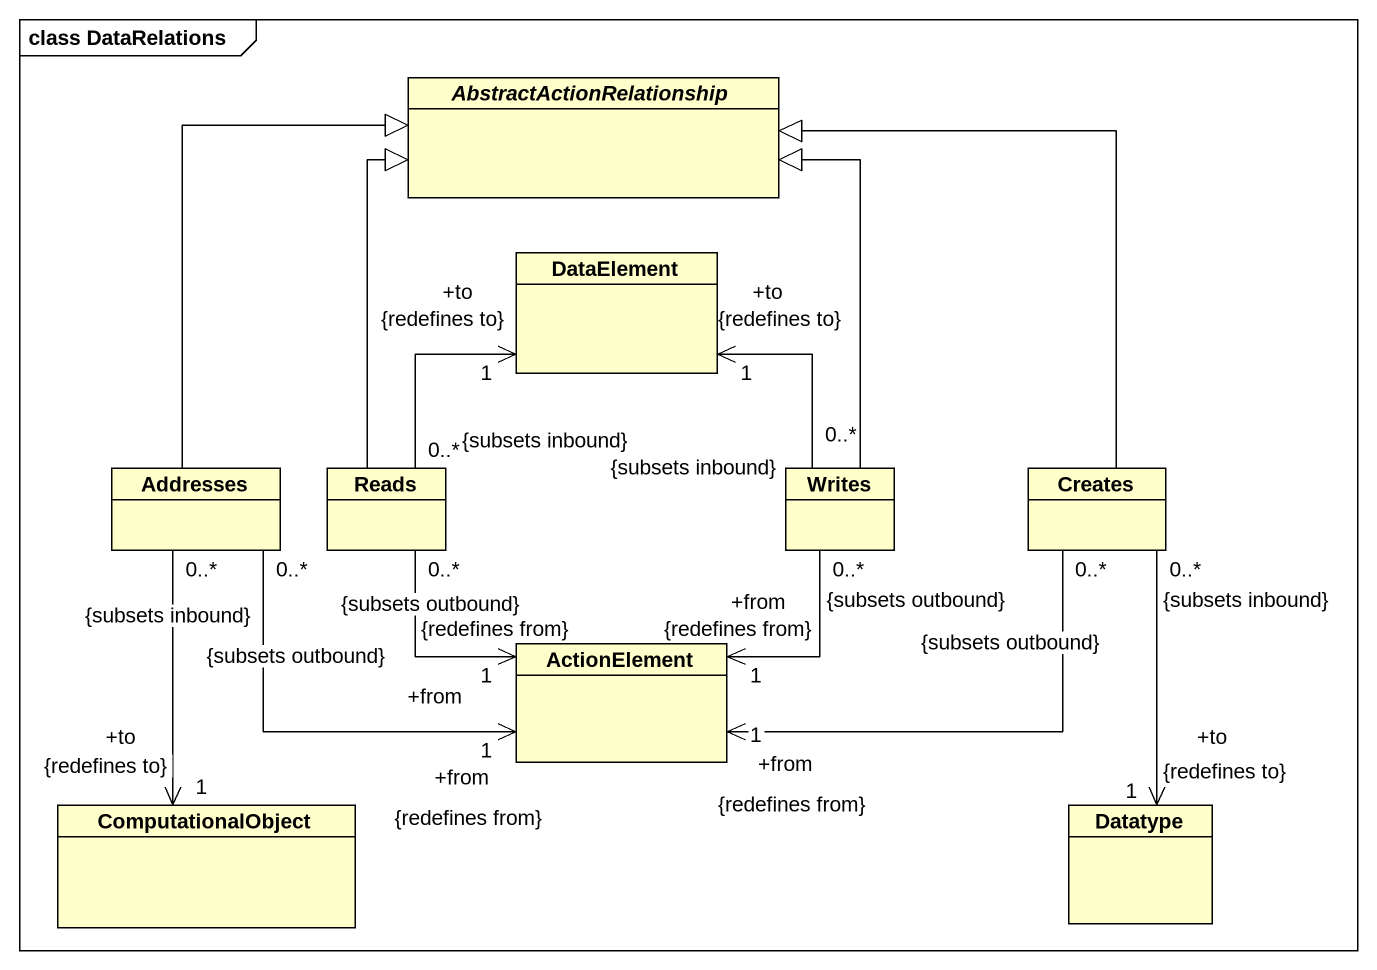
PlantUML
@startuml
mainframe class DataRelations
hide circle
hide empty members
abstract class AbstractActionRelationship
class DataElement
class Addresses
class Reads
class Writes
class Creates
class ActionElement
class ComputationalObject
class Datatype
Addresses -up-|> AbstractActionRelationship
Addresses "0..*\n{subsets outbound}" -right-> "+from\n1\n{redefines from}" ActionElement
Addresses "0..*\n{subsets inbound}" --> "+to\n1\n{redefines to}" ComputationalObject
Reads -up-|> AbstractActionRelationship
Reads "0..*\n{subsets inbound}" -up-> "+to\n1\n{redefines to}" DataElement
Reads "0..*\n{subsets outbound}" --> "+from\n1\n{redefines from}" ActionElement
Writes -up-|> AbstractActionRelationship
Writes "0..*\n{subsets inbound}" -up-> "+to\n1\n{redefines to}" DataElement
Writes "0..*\n{subsets outbound}" --> "+from\n1\n{redefines from}" ActionElement
Creates -up-|> AbstractActionRelationship
Creates "0..*\n{subsets outbound}" -left-> "+from\n1\n{redefines from}" ActionElement
Creates "0..*\n{subsets inbound}" --> "+to\n1\n{redefines to}" Datatype
@enduml
